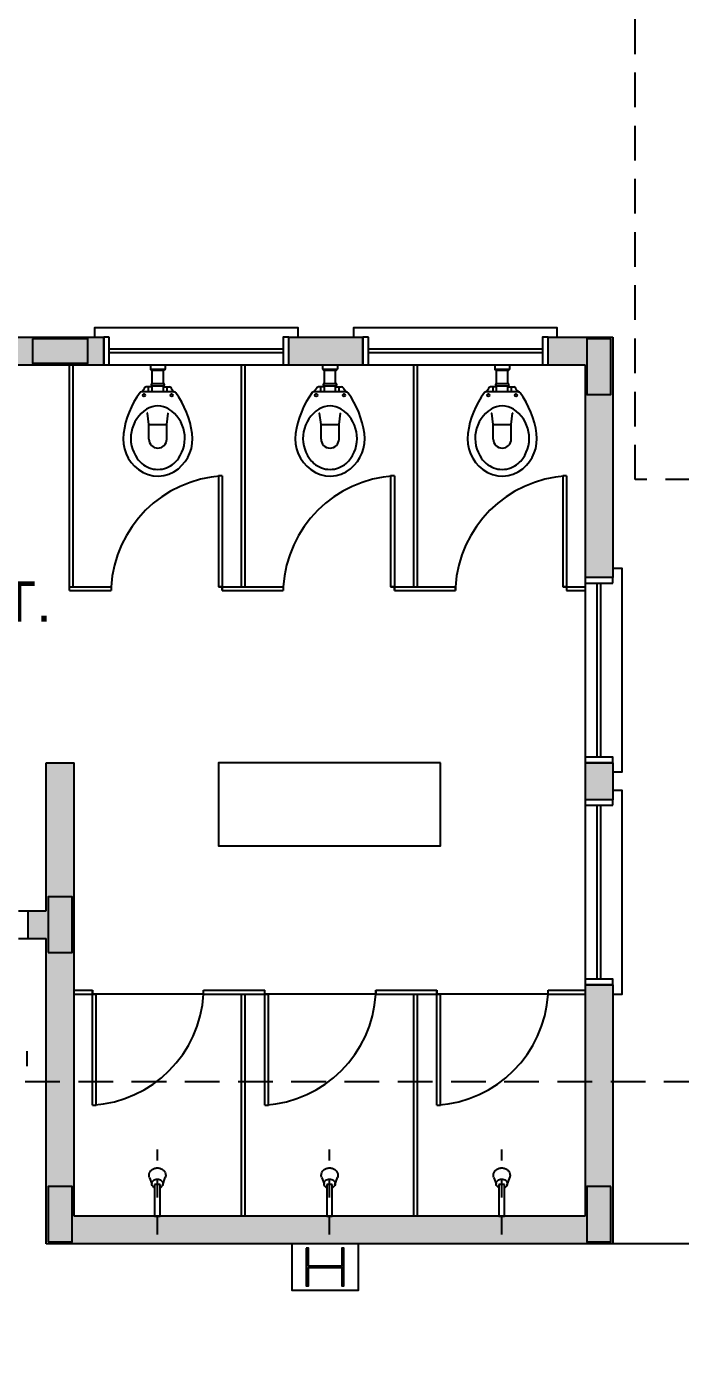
# Model space of a CAD drawing. Extents: x 247 to 523, y 32 to 113.
# Drawn here: x 434.71 to 438.24, y 71.37 to 78.57 of the extents above; entities that cross this region are included whole.
import ezdxf

# ---------------------------------------------------------------- set-up
doc = ezdxf.new("R2010")
doc.units = 0
doc.header["$LTSCALE"] = 0.005
for name, pattern in [('DASHDOT', [25.4, 12.7, -6.35, 0, -6.35]), ('HIDDEN', [9.525, 6.35, -3.175]), ('TRACEJADO_G', [0.375, 0.25, -0.125])]:
    doc.linetypes.add(name, pattern=pattern)
for name, color, linetype in [('A-COTAS', 1, 'CONTINUOUS'), ('A-PAREDE', 5, 'CONTINUOUS'), ('A-PISOS-CTEL', 2, 'TRACEJADO_G'), ('A-PORTA', 3, 'CONTINUOUS'), ('A-WC', 1, 'CONTINUOUS'), ('AR-ESQ', 2, 'CONTINUOUS'), ('AR-EXO-EQP', 7, 'DASHDOT'), ('AR-VEGETAÇÃO_árvores', 96, 'HIDDEN'), ('ARQ-ALV-CORTE', 5, 'CONTINUOUS'), ('ARQ-ESQ-VISTA1', 2, 'CONTINUOUS'), ('ARQ-TXT-1_050', 2, 'CONTINUOUS'), ('ARQ_ALVENARIA', 1, 'CONTINUOUS'), ('BL-SAN-01', 1, 'CONTINUOUS'), ('EST-MET-VISTA1', 1, 'CONTINUOUS'), ('Estr-Met-PILARES', 3, 'CONTINUOUS')]:
    doc.layers.add(name, color=color, linetype=linetype)
doc.styles.add('ESC-50-A20', font='arial.ttf', dxfattribs={"height": 0.1})

msp = doc.modelspace()

# ---------------------------------------------------------------- hatches: boundary and pattern name
at = {"layer": 'A-COTAS'}
h = msp.add_hatch(color=251, dxfattribs=at)
h.dxf.hatch_style = 1
h.paths.add_polyline_path([(434.73822, 76.88658), (434.73822, 76.82158), (434.73822, 76.75658), (434.88822, 76.75658), (435.03822, 76.75658), (435.03822, 76.82158), (435.03822, 76.88658), (434.88822, 76.88658)])
h = msp.add_hatch(color=251, dxfattribs=at)
h.dxf.hatch_style = 1
h.paths.add_polyline_path([(437.86322, 76.88658), (437.79822, 76.88658), (437.73322, 76.88658), (437.73322, 76.73658), (437.73322, 76.58658), (437.79822, 76.58658), (437.86322, 76.58658), (437.86322, 76.73658)])
h = msp.add_hatch(color=251, dxfattribs=at)
h.dxf.hatch_style = 1
h.paths.add_polyline_path([(434.82322, 73.57158), (434.88822, 73.57158), (434.95322, 73.57158), (434.95322, 73.72158), (434.95322, 73.87158), (434.88822, 73.87158), (434.82322, 73.87158), (434.82322, 73.72158)])
h = msp.add_hatch(color=251, dxfattribs=at)
h.dxf.hatch_style = 1
h.paths.add_polyline_path([(434.82322, 72.00658), (434.88822, 72.00658), (434.95322, 72.00658), (434.95322, 72.15658), (434.95322, 72.30658), (434.88822, 72.30658), (434.82322, 72.30658), (434.82322, 72.15658)])
h = msp.add_hatch(color=251, dxfattribs=at)
h.dxf.hatch_style = 1
h.paths.add_polyline_path([(437.86322, 72.30658), (437.79822, 72.30658), (437.73322, 72.30658), (437.73322, 72.15658), (437.73322, 72.00658), (437.79822, 72.00658), (437.86322, 72.00658), (437.86322, 72.15658)])
at = {"layer": 'AR-VEGETAÇÃO_árvores'}
h = msp.add_hatch(color=251, dxfattribs=at)
h.dxf.hatch_style = 1
h.paths.add_polyline_path([(426.57322, 76.74658), (426.77322, 76.74658), (426.77322, 76.89658), (426.42322, 76.89658), (426.42322, 75.59658), (426.57322, 75.59658)])
h.paths.add_polyline_path([(426.57322, 74.59658), (426.42322, 74.59658), (426.42322, 74.59658), (426.42322, 74.39658), (426.57322, 74.39658)])
h.paths.add_polyline_path([(426.57322, 73.39658), (426.42322, 73.39658), (426.42322, 73.39658), (426.42322, 72.40134), (426.57322, 72.40134)])
h.paths.add_polyline_path([(426.57322, 72.14658), (426.57322, 72.40134), (426.42322, 72.40134), (426.42322, 71.99658), (429.48322, 71.99658), (429.48322, 72.40134), (429.33322, 72.40134), (429.33322, 72.14658)])
h.paths.add_polyline_path([(429.48322, 74.59658), (429.33322, 74.59658), (429.33322, 72.40134), (429.48322, 72.40134), (429.48322, 73.64658), (429.58322, 73.64658), (429.58322, 73.79658), (429.48322, 73.79658)])
h.paths.add_polyline_path([(428.17322, 76.89658), (427.77322, 76.89658), (427.77322, 76.74658), (428.17322, 76.74658)])
h.paths.add_polyline_path([(430.72324, 76.89658), (429.17322, 76.89658), (429.17322, 76.74658), (430.72324, 76.74658)])
h.paths.add_polyline_path([(432.5732, 76.89658), (431.72324, 76.89658), (431.72324, 76.74658), (432.07322, 76.74658), (432.07322, 73.79658), (430.48322, 73.79658), (430.48322, 73.64658), (430.69822, 73.64658), (430.69822, 73.39658), (430.84822, 73.39658), (430.84822, 73.64658), (432.16032, 73.64658), (432.16032, 73.64658), (432.54513, 73.64658), (432.54822, 73.64658), (432.54822, 73.25869), (432.54822, 73.14658), (432.69822, 73.14658), (432.69822, 73.64658), (433.81322, 73.64658), (433.81322, 73.79658), (432.22322, 73.79658), (432.22322, 76.74658), (432.5732, 76.74658)])
h.paths.add_polyline_path([(433.59822, 72.14658), (432.69822, 72.14658), (432.69822, 72.24658), (432.54822, 72.24658), (432.54822, 72.14658), (430.84822, 72.14658), (430.84822, 72.39658), (430.69822, 72.39658), (430.69822, 71.99658), (433.59822, 71.99658)])
h.paths.add_polyline_path([(434.96322, 74.59658), (434.81322, 74.59658), (434.81322, 73.79658), (434.71322, 73.79658), (434.71322, 73.64658), (434.81322, 73.64658), (434.81322, 72.40134), (434.96322, 72.40134)])
h.paths.add_polyline_path([(434.96322, 72.14658), (434.96322, 72.40134), (434.81322, 72.40134), (434.81322, 71.99658), (437.87322, 71.99658), (437.87322, 72.40134), (437.72322, 72.40134), (437.72322, 72.14658)])
h.paths.add_polyline_path([(437.87322, 73.39658), (437.72322, 73.39658), (437.72322, 73.39658), (437.72322, 72.40134), (437.87322, 72.40134)])
h.paths.add_polyline_path([(437.87322, 74.59658), (437.72322, 74.59658), (437.72322, 74.59658), (437.72322, 74.39658), (437.87322, 74.39658)])
h.paths.add_polyline_path([(437.87322, 76.89658), (437.52322, 76.89658), (437.52322, 76.74658), (437.72322, 76.74658), (437.72322, 75.59658), (437.87322, 75.59658), (437.87322, 75.59658)])
h.paths.add_polyline_path([(436.52322, 76.89658), (436.12322, 76.89658), (436.12322, 76.74658), (436.52322, 76.74658)])
h.paths.add_polyline_path([(435.12322, 76.89658), (433.5732, 76.89658), (433.5732, 76.74658), (435.12322, 76.74658)])

# ---------------------------------------------------------------- linework, layer by layer
at = {"layer": 'A-PAREDE', "color": 251}
for points in [[(434.73822, 76.88658), (434.73822, 76.82158), (434.73822, 76.75658), (434.88822, 76.75658), (435.03822, 76.75658), (435.03822, 76.82158), (435.03822, 76.88658), (434.88822, 76.88658), (434.73822, 76.88658)], [(437.86322, 76.88658), (437.79822, 76.88658), (437.73322, 76.88658), (437.73322, 76.73658), (437.73322, 76.58658), (437.79822, 76.58658), (437.86322, 76.58658), (437.86322, 76.73658), (437.86322, 76.88658)], [(434.82322, 73.57158), (434.88822, 73.57158), (434.95322, 73.57158), (434.95322, 73.72158), (434.95322, 73.87158), (434.88822, 73.87158), (434.82322, 73.87158), (434.82322, 73.72158), (434.82322, 73.57158)], [(434.82322, 72.00658), (434.88822, 72.00658), (434.95322, 72.00658), (434.95322, 72.15658), (434.95322, 72.30658), (434.88822, 72.30658), (434.82322, 72.30658), (434.82322, 72.15658), (434.82322, 72.00658)], [(437.86322, 72.30658), (437.79822, 72.30658), (437.73322, 72.30658), (437.73322, 72.15658), (437.73322, 72.00658), (437.79822, 72.00658), (437.86322, 72.00658), (437.86322, 72.15658), (437.86322, 72.30658)]]:
    msp.add_lwpolyline(points, close=True, dxfattribs=at)
at = {"layer": 'A-PISOS-CTEL', "color": 251, "linetype": 'TRACEJADO_G', "ltscale": 150}
for points in [[(437.99457, 85.77658), (496.99457, 85.77658), (496.99457, 76.12658), (437.99457, 76.12658)], [(441.4992, 46.87165), (441.4992, 72.87165), (423.9392, 72.87165), (423.9392, 46.87165)]]:
    msp.add_lwpolyline(points, close=True, dxfattribs=at)
at = {"layer": 'A-PORTA', "color": 251}
msp.add_line((434.70733, 73.03695), (434.70733, 72.95695), dxfattribs=at)
at = {"layer": 'A-WC', "color": 251}
for p, q in [((435.66322, 73.34658), (435.06322, 73.34658)), ((436.59322, 73.34658), (435.99322, 73.34658)), ((437.52322, 73.34658), (436.92322, 73.34658))]:
    msp.add_line(p, q, dxfattribs=at)
msp.add_lwpolyline([(436.94322, 74.59658), (435.74322, 74.59658), (435.74322, 74.14658), (436.94322, 74.14658)], close=True, dxfattribs=at)
for centre, start, end in [((435.80132, 75.50848), 93.416885, 176.583115), ((436.73132, 75.50848), 93.416885, 176.583115), ((437.66132, 75.50848), 93.416885, 176.583115), ((435.02512, 73.38468), 273.416885, 356.583115), ((435.95512, 73.38468), 273.416885, 356.583115), ((436.88512, 73.38468), 273.416885, 356.583115)]:
    msp.add_arc(centre, 0.63924, start, end, dxfattribs=at)
at = {"layer": 'AR-ESQ', "color": 251}
for p, q in [((434.93822, 75.52658), (434.93822, 76.74658)), ((434.95822, 75.54658), (434.95822, 76.74658)), ((435.86822, 75.54658), (435.86822, 76.74658)), ((435.88822, 75.54658), (435.88822, 76.74658)), ((436.79822, 75.54658), (436.79822, 76.74658)), ((436.81822, 75.54658), (436.81822, 76.74658)), ((435.74322, 76.14658), (435.74322, 75.54658)), ((435.76322, 76.14658), (435.74322, 76.14658)), ((435.76322, 76.14658), (435.76322, 75.54658)), ((436.67322, 76.14658), (436.67322, 75.54658)), ((436.69322, 76.14658), (436.67322, 76.14658)), ((436.69322, 76.14658), (436.69322, 75.54658)), ((437.60322, 76.14658), (437.60322, 75.54658)), ((437.62322, 76.14658), (437.60322, 76.14658)), ((437.62322, 76.14658), (437.62322, 75.54658)), ((434.93822, 75.54658), (435.16322, 75.54658)), ((434.93822, 75.52658), (435.16322, 75.52658)), ((435.16322, 75.54658), (435.16322, 75.52658)), ((435.74322, 75.54658), (435.88822, 75.54658)), ((435.76322, 75.54658), (435.74322, 75.54658)), ((435.76322, 75.52658), (435.76322, 75.54658)), ((435.76322, 75.54658), (435.76322, 75.52658)), ((435.76322, 75.52658), (436.09322, 75.52658)), ((435.88822, 75.54658), (436.09322, 75.54658)), ((436.09322, 75.54658), (436.09322, 75.52658)), ((436.67322, 75.54658), (436.81822, 75.54658)), ((436.69322, 75.54658), (436.67322, 75.54658)), ((436.69322, 75.52658), (436.69322, 75.54658)), ((436.69322, 75.54658), (436.69322, 75.52658)), ((436.69322, 75.52658), (437.02322, 75.52658)), ((436.81822, 75.54658), (437.02322, 75.54658)), ((437.02322, 75.52658), (437.02322, 75.54658)), ((437.02322, 75.54658), (437.02322, 75.52658)), ((437.60322, 75.54658), (437.72322, 75.54658)), ((437.62322, 75.54658), (437.60322, 75.54658)), ((437.62322, 75.54658), (437.72322, 75.54658)), ((437.62322, 75.54658), (437.62322, 75.52658)), ((437.62322, 75.52658), (437.72322, 75.52658)), ((434.66322, 73.79658), (434.71322, 73.79658)), ((434.66322, 73.64658), (434.71322, 73.64658)), ((434.96322, 73.36658), (435.06322, 73.36658)), ((434.96322, 73.34658), (435.08322, 73.34658)), ((435.06322, 73.36658), (435.06322, 73.34658)), ((435.06322, 73.34658), (435.06322, 73.36658)), ((435.06322, 73.34658), (435.08322, 73.34658)), ((435.06322, 72.74658), (435.06322, 73.34658)), ((435.08322, 72.74658), (435.08322, 73.34658)), ((435.66322, 73.36658), (435.99322, 73.36658)), ((435.66322, 73.34658), (435.66322, 73.36658)), ((435.66322, 73.34658), (435.99322, 73.34658)), ((435.86822, 72.14658), (435.86822, 73.34658)), ((435.88822, 72.14658), (435.88822, 73.34658)), ((435.99322, 73.34658), (435.99322, 73.36658)), ((435.99322, 73.34658), (436.01322, 73.34658)), ((435.99322, 72.74658), (435.99322, 73.34658)), ((436.01322, 72.74658), (436.01322, 73.34658)), ((436.59322, 73.36658), (436.92322, 73.36658)), ((436.59322, 73.36658), (436.59322, 73.34658)), ((436.59322, 73.34658), (436.59322, 73.36658)), ((436.59322, 73.34658), (436.81822, 73.34658)), ((436.79822, 72.14658), (436.79822, 73.34658)), ((436.81822, 73.34658), (436.94322, 73.34658)), ((436.81822, 72.14658), (436.81822, 73.34658)), ((436.92322, 73.36658), (436.92322, 73.34658)), ((436.92322, 73.34658), (436.92322, 73.36658)), ((436.92322, 73.34658), (436.94322, 73.34658)), ((436.92322, 72.74658), (436.92322, 73.34658)), ((436.94322, 72.74658), (436.94322, 73.34658)), ((437.52322, 73.36658), (437.72322, 73.36658)), ((437.52322, 73.34658), (437.52322, 73.36658)), ((437.52322, 73.34658), (437.72322, 73.34658)), ((435.06322, 72.74658), (435.08322, 72.74658)), ((435.99322, 72.74658), (436.01322, 72.74658)), ((436.92322, 72.74658), (436.94322, 72.74658))]:
    msp.add_line(p, q, dxfattribs=at)
at = {"layer": 'AR-EXO-EQP', "color": 251}
for p, q in [((435.41322, 72.04658), (435.41322, 72.50658)), ((436.34322, 72.04658), (436.34322, 72.50658)), ((437.27322, 72.04658), (437.27322, 72.50658))]:
    msp.add_line(p, q, dxfattribs=at)
at = {"layer": 'ARQ-ALV-CORTE', "color": 251}
for p, q in [((433.5732, 76.89658), (435.12322, 76.89658)), ((435.12322, 76.74658), (435.12322, 76.89658)), ((436.12322, 76.89658), (436.52322, 76.89658)), ((436.12322, 76.74658), (436.12322, 76.89658)), ((436.52322, 76.74658), (436.52322, 76.89658)), ((437.52322, 76.89658), (437.87322, 76.89658)), ((437.52322, 76.74658), (437.52322, 76.89658)), ((437.87322, 76.89658), (437.87322, 75.59658)), ((433.5732, 76.74658), (435.12322, 76.74658)), ((436.12322, 76.74658), (436.52322, 76.74658)), ((437.52322, 76.74658), (437.72322, 76.74658)), ((437.72322, 76.74658), (437.72322, 75.59658)), ((437.87322, 75.59658), (437.72322, 75.59658)), ((434.81322, 73.79658), (434.81322, 74.59658)), ((434.81322, 74.59658), (434.96322, 74.59658)), ((434.96322, 72.14658), (434.96322, 74.59658)), ((437.72322, 74.59658), (437.72322, 74.39658)), ((437.87322, 74.59658), (437.72322, 74.59658)), ((437.87322, 74.59658), (437.87322, 74.39658)), ((437.87322, 74.39658), (437.72322, 74.39658)), ((434.71322, 73.79658), (434.81322, 73.79658)), ((434.71322, 73.79658), (434.71322, 73.64658)), ((434.71322, 73.64658), (434.81322, 73.64658)), ((434.81322, 71.99658), (434.81322, 73.64658)), ((437.72322, 73.39658), (437.72322, 72.14658)), ((437.87322, 73.39658), (437.72322, 73.39658)), ((437.87322, 73.39658), (437.87322, 71.99658)), ((437.72322, 72.14658), (434.96322, 72.14658)), ((437.87322, 71.99658), (434.81322, 71.99658))]:
    msp.add_line(p, q, dxfattribs=at)
at = {"layer": 'ARQ-ESQ-VISTA1', "color": 251}
for p, q in [((436.09322, 76.83165), (435.15362, 76.83167)), ((436.09322, 76.81165), (435.15362, 76.81167)), ((437.49322, 76.83165), (436.55362, 76.83167)), ((437.49322, 76.81165), (436.55362, 76.81167)), ((435.15322, 76.74658), (436.09322, 76.74658)), ((436.55322, 76.74658), (437.49322, 76.74658)), ((437.72322, 75.56658), (437.72322, 74.62658)), ((437.78828, 74.62658), (437.78831, 75.56618)), ((437.80828, 74.62658), (437.80831, 75.56618)), ((437.72322, 74.36658), (437.72322, 73.42658)), ((437.78829, 73.42658), (437.78831, 74.36618)), ((437.80829, 73.42658), (437.80831, 74.36618))]:
    msp.add_line(p, q, dxfattribs=at)
for points in [[(436.17322, 76.89658), (436.17322, 76.94658), (435.07322, 76.94658), (435.07322, 76.89658)], [(437.57322, 76.89658), (437.57322, 76.94658), (436.47322, 76.94658), (436.47322, 76.89658)], [(437.87322, 74.54658), (437.92322, 74.54658), (437.92322, 75.64658), (437.87322, 75.64658)], [(437.87322, 73.34658), (437.92322, 73.34658), (437.92322, 74.44658), (437.87322, 74.44658)]]:
    msp.add_lwpolyline(points, dxfattribs=at)
for points in [[(435.15322, 76.89658), (435.12322, 76.89658), (435.12322, 76.74658), (435.15322, 76.74658)], [(436.12322, 76.89658), (436.09322, 76.89658), (436.09322, 76.74658), (436.12322, 76.74658)], [(436.55322, 76.89658), (436.52322, 76.89658), (436.52322, 76.74658), (436.55322, 76.74658)], [(437.52322, 76.89658), (437.49322, 76.89658), (437.49322, 76.74658), (437.52322, 76.74658)], [(437.87322, 75.56658), (437.87322, 75.59658), (437.72322, 75.59658), (437.72322, 75.56658)], [(437.87322, 74.59658), (437.87322, 74.62658), (437.72322, 74.62658), (437.72322, 74.59658)], [(437.87322, 74.36658), (437.87322, 74.39658), (437.72322, 74.39658), (437.72322, 74.36658)], [(437.87322, 73.39658), (437.87322, 73.42658), (437.72322, 73.42658), (437.72322, 73.39658)]]:
    msp.add_lwpolyline(points, close=True, dxfattribs=at)
at = {"layer": 'ARQ_ALVENARIA', "color": 251}
msp.add_line((438.9392, 71.99658), (437.87322, 71.99658), dxfattribs=at)
at = {"layer": 'BL-SAN-01', "color": 251}
for p, q in [((435.37572, 76.74658), (435.37572, 76.72358)), ((435.38072, 76.72158), (435.37772, 76.72158)), ((435.45072, 76.72158), (435.38072, 76.72158)), ((435.38072, 76.72158), (435.38072, 76.71858)), ((435.44872, 76.71658), (435.38272, 76.71658)), ((435.38574, 76.64658), (435.38574, 76.71658)), ((435.4457, 76.64658), (435.4457, 76.71658)), ((435.45372, 76.72158), (435.45072, 76.72158)), ((435.45072, 76.72158), (435.45072, 76.71858)), ((435.45572, 76.74658), (435.45572, 76.72358)), ((436.30572, 76.74658), (436.30572, 76.72358)), ((436.31072, 76.72158), (436.30772, 76.72158)), ((436.38072, 76.72158), (436.31072, 76.72158)), ((436.31072, 76.72158), (436.31072, 76.71858)), ((436.37872, 76.71658), (436.31272, 76.71658)), ((436.31574, 76.64658), (436.31574, 76.71658)), ((436.3757, 76.64658), (436.3757, 76.71658)), ((436.38372, 76.72158), (436.38072, 76.72158)), ((436.38072, 76.72158), (436.38072, 76.71858)), ((436.38572, 76.74658), (436.38572, 76.72358)), ((437.23572, 76.74658), (437.23572, 76.72358)), ((437.24072, 76.72158), (437.23772, 76.72158)), ((437.31072, 76.72158), (437.24072, 76.72158)), ((437.24072, 76.72158), (437.24072, 76.71858)), ((437.30872, 76.71658), (437.24272, 76.71658)), ((437.24574, 76.64658), (437.24574, 76.71658)), ((437.3057, 76.64658), (437.3057, 76.71658)), ((437.31372, 76.72158), (437.31072, 76.72158)), ((437.31072, 76.72158), (437.31072, 76.71858)), ((437.31572, 76.74658), (437.31572, 76.72358)), ((435.38574, 76.62749), (435.38574, 76.63264)), ((435.38589, 76.64658), (435.44555, 76.64658)), ((435.38589, 76.63264), (435.44555, 76.63264)), ((435.4457, 76.62749), (435.4457, 76.63264)), ((436.31574, 76.62749), (436.31574, 76.63264)), ((436.31589, 76.64658), (436.37555, 76.64658)), ((436.31589, 76.63264), (436.37555, 76.63264)), ((436.3757, 76.62749), (436.3757, 76.63264)), ((437.24574, 76.62749), (437.24574, 76.63264)), ((437.24589, 76.64658), (437.30555, 76.64658)), ((437.24589, 76.63264), (437.30555, 76.63264)), ((437.3057, 76.62749), (437.3057, 76.63264)), ((435.33005, 76.60057), (435.32703, 76.60057)), ((435.50139, 76.60057), (435.33005, 76.60057)), ((435.38574, 76.62749), (435.35331, 76.62749)), ((435.366, 76.60057), (435.366, 76.62749)), ((435.38574, 76.60057), (435.38574, 76.62749)), ((435.4457, 76.60057), (435.4457, 76.62749)), ((435.4457, 76.62749), (435.47813, 76.62749)), ((435.46544, 76.60057), (435.46544, 76.62749)), ((435.50139, 76.60057), (435.50443, 76.60057)), ((436.26005, 76.60057), (436.25703, 76.60057)), ((436.43139, 76.60057), (436.26005, 76.60057)), ((436.31574, 76.62749), (436.28331, 76.62749)), ((436.296, 76.60057), (436.296, 76.62749)), ((436.31574, 76.60057), (436.31574, 76.62749)), ((436.3757, 76.60057), (436.3757, 76.62749)), ((436.3757, 76.62749), (436.40813, 76.62749)), ((436.39544, 76.60057), (436.39544, 76.62749)), ((436.43139, 76.60057), (436.43443, 76.60057)), ((437.19005, 76.60057), (437.18703, 76.60057)), ((437.36139, 76.60057), (437.19005, 76.60057)), ((437.24574, 76.62749), (437.21331, 76.62749)), ((437.226, 76.60057), (437.226, 76.62749)), ((437.24574, 76.60057), (437.24574, 76.62749)), ((437.3057, 76.60057), (437.3057, 76.62749)), ((437.3057, 76.62749), (437.33813, 76.62749)), ((437.32544, 76.60057), (437.32544, 76.62749)), ((437.36139, 76.60057), (437.36443, 76.60057)), ((435.35951, 76.48557), (435.35721, 76.48726)), ((435.36708, 76.42365), (435.35951, 76.48557)), ((435.36708, 76.42365), (435.46436, 76.42365)), ((435.36708, 76.34512), (435.36708, 76.42365)), ((435.46436, 76.42365), (435.47193, 76.48557)), ((435.46436, 76.34512), (435.46436, 76.42365)), ((435.47193, 76.48557), (435.47423, 76.48726)), ((436.28951, 76.48557), (436.28721, 76.48726)), ((436.29708, 76.42365), (436.28951, 76.48557)), ((436.29708, 76.42365), (436.39436, 76.42365)), ((436.29708, 76.34512), (436.29708, 76.42365)), ((436.39436, 76.42365), (436.40193, 76.48557)), ((436.39436, 76.34512), (436.39436, 76.42365)), ((436.40193, 76.48557), (436.40423, 76.48726)), ((437.21951, 76.48557), (437.21721, 76.48726)), ((437.22708, 76.42365), (437.21951, 76.48557)), ((437.22708, 76.42365), (437.32436, 76.42365)), ((437.22708, 76.34512), (437.22708, 76.42365)), ((437.32436, 76.42365), (437.33193, 76.48557)), ((437.32436, 76.34512), (437.32436, 76.42365)), ((437.33193, 76.48557), (437.33423, 76.48726)), ((435.37068, 72.35356), (435.38322, 72.32158)), ((435.42822, 72.31658), (435.39822, 72.31658)), ((435.39822, 72.31658), (435.39822, 72.14658)), ((435.42822, 72.14658), (435.42822, 72.31658)), ((435.44202, 72.3146), (435.45618, 72.3547)), ((436.30068, 72.35356), (436.31322, 72.32158)), ((436.35822, 72.31658), (436.32822, 72.31658)), ((436.32822, 72.31658), (436.32822, 72.14658)), ((436.35822, 72.14658), (436.35822, 72.31658)), ((436.37202, 72.3146), (436.38618, 72.3547)), ((437.23068, 72.35356), (437.24322, 72.32158)), ((437.28822, 72.31658), (437.25822, 72.31658)), ((437.25822, 72.31658), (437.25822, 72.14658)), ((437.28822, 72.14658), (437.28822, 72.31658)), ((437.30202, 72.3146), (437.31618, 72.3547)), ((435.39822, 72.14658), (435.42822, 72.14658)), ((436.32822, 72.14658), (436.35822, 72.14658)), ((437.25822, 72.14658), (437.28822, 72.14658))]:
    msp.add_line(p, q, dxfattribs=at)
for points in [[(435.36822, 72.36658, -0.1094518), (435.37156, 72.38165, -0.102376), (435.3814, 72.39486, -0.093737), (435.39576, 72.40347, -0.0884261), (435.41322, 72.40658, -0.0884261), (435.43068, 72.40347, -0.093737), (435.44504, 72.39486, -0.102376), (435.45488, 72.38165, -0.1094518), (435.45822, 72.36658, -0.0850684), (435.45618, 72.3547, -0.102376)], [(436.29822, 72.36658, -0.1094518), (436.30156, 72.38165, -0.102376), (436.3114, 72.39486, -0.093737), (436.32576, 72.40347, -0.0884261), (436.34322, 72.40658, -0.0884261), (436.36068, 72.40347, -0.093737), (436.37504, 72.39486, -0.102376), (436.38488, 72.38165, -0.1094518), (436.38822, 72.36658, -0.0850684), (436.38618, 72.3547, -0.102376)], [(437.22822, 72.36658, -0.1094518), (437.23156, 72.38165, -0.102376), (437.2414, 72.39486, -0.093737), (437.25576, 72.40347, -0.0884261), (437.27322, 72.40658, -0.0884261), (437.29068, 72.40347, -0.093737), (437.30504, 72.39486, -0.102376), (437.31488, 72.38165, -0.1094518), (437.31822, 72.36658, -0.0850684), (437.31618, 72.3547, -0.102376)], [(435.37068, 72.35356, -0.0936922), (435.36822, 72.36658, -0.1094518)], [(435.39822, 72.2999, -0.0612932), (435.39201, 72.3039, -0.1040653), (435.38541, 72.31225, -0.1158364), (435.38322, 72.32158, -0.1158364), (435.38541, 72.33091, -0.1040653), (435.39201, 72.33926, -0.0908401), (435.4015, 72.34462, -0.0832849), (435.41322, 72.34658, -0.0832849), (435.42493, 72.34462, -0.0908401), (435.43443, 72.33926, -0.1040653), (435.44103, 72.33091, -0.1158364), (435.44322, 72.32158, -0.1158364), (435.44103, 72.31225, -0.1040653), (435.43443, 72.3039, -0.0612932), (435.42822, 72.2999, -0.0832849)], [(436.30068, 72.35356, -0.0936922), (436.29822, 72.36658, -0.1094518)], [(436.32822, 72.2999, -0.0612932), (436.32201, 72.3039, -0.1040653), (436.31541, 72.31225, -0.1158364), (436.31322, 72.32158, -0.1158364), (436.31541, 72.33091, -0.1040653), (436.32201, 72.33926, -0.0908401), (436.3315, 72.34462, -0.0832849), (436.34322, 72.34658, -0.0832849), (436.35493, 72.34462, -0.0908401), (436.36443, 72.33926, -0.1040653), (436.37103, 72.33091, -0.1158364), (436.37322, 72.32158, -0.1158364), (436.37103, 72.31225, -0.1040653), (436.36443, 72.3039, -0.0612932), (436.35822, 72.2999, -0.0832849)], [(437.23068, 72.35356, -0.0936922), (437.22822, 72.36658, -0.1094518)], [(437.25822, 72.2999, -0.0612932), (437.25201, 72.3039, -0.1040653), (437.24541, 72.31225, -0.1158364), (437.24322, 72.32158, -0.1158364), (437.24541, 72.33091, -0.1040653), (437.25201, 72.33926, -0.0908401), (437.2615, 72.34462, -0.0832849), (437.27322, 72.34658, -0.0832849), (437.28493, 72.34462, -0.0908401), (437.29443, 72.33926, -0.1040653), (437.30103, 72.33091, -0.1158364), (437.30322, 72.32158, -0.1158364), (437.30103, 72.31225, -0.1040653), (437.29443, 72.3039, -0.0612932), (437.28822, 72.2999, -0.0832849)]]:
    msp.add_lwpolyline(points, format="xyb", dxfattribs=at)
for centre in [(435.34074, 76.58244), (435.49074, 76.58244), (436.27074, 76.58244), (436.42074, 76.58244), (437.20074, 76.58244), (437.35074, 76.58244)]:
    msp.add_circle(centre, 0.00682, dxfattribs=at)
for centre, radius, start, end in [((435.37772, 76.72358), 0.002, 180, 270), ((435.38272, 76.71858), 0.002, 180, 270), ((435.44872, 76.71858), 0.002, 270, 0), ((435.45372, 76.72358), 0.002, 270, 0), ((436.30772, 76.72358), 0.002, 180, 270), ((436.31272, 76.71858), 0.002, 180, 270), ((436.37872, 76.71858), 0.002, 270, 0), ((436.38372, 76.72358), 0.002, 270, 0), ((437.23772, 76.72358), 0.002, 180, 270), ((437.24272, 76.71858), 0.002, 180, 270), ((437.30872, 76.71858), 0.002, 270, 0), ((437.31372, 76.72358), 0.002, 270, 0), ((435.38589, 76.63961), 0.00697, 90, 270), ((435.44555, 76.63961), 0.00697, 270, 90), ((436.31589, 76.63961), 0.00697, 90, 270), ((436.37555, 76.63961), 0.00697, 270, 90), ((437.24589, 76.63961), 0.00697, 90, 270), ((437.30555, 76.63961), 0.00697, 270, 90), ((435.70929, 76.31019), 0.48371, 143.654561, 172.319542), ((435.32701, 76.59148), 0.00909, 90, 143.664194), ((435.7312, 76.34222), 0.47714, 143.839562, 147.218164), ((435.35331, 76.6184), 0.00909, 90, 143.839562), ((435.47813, 76.6184), 0.00909, 36.160438, 90), ((435.10023, 76.34222), 0.47714, 32.781836, 36.160438), ((435.50443, 76.59148), 0.00909, 31.017462, 90), ((435.1221, 76.31019), 0.48371, 7.680458, 36.242275), ((436.63929, 76.31019), 0.48371, 143.654561, 172.319542), ((436.25701, 76.59148), 0.00909, 90, 143.664194), ((436.6612, 76.34222), 0.47714, 143.839562, 147.218164), ((436.28331, 76.6184), 0.00909, 90, 143.839562), ((436.40813, 76.6184), 0.00909, 36.160438, 90), ((436.03023, 76.34222), 0.47714, 32.781836, 36.160438), ((436.43443, 76.59148), 0.00909, 31.017462, 90), ((436.0521, 76.31019), 0.48371, 7.680458, 36.242275), ((437.56929, 76.31019), 0.48371, 143.654561, 172.319542), ((437.18701, 76.59148), 0.00909, 90, 143.664194), ((437.5912, 76.34222), 0.47714, 143.839562, 147.218164), ((437.21331, 76.6184), 0.00909, 90, 143.839562), ((437.33813, 76.6184), 0.00909, 36.160438, 90), ((436.96023, 76.34222), 0.47714, 32.781836, 36.160438), ((437.36443, 76.59148), 0.00909, 31.017462, 90), ((436.9821, 76.31019), 0.48371, 7.680458, 36.242275), ((435.45616, 76.35), 0.18662, 122.679859, 215.748549), ((435.41572, 76.41304), 0.11172, 90, 122.679858), ((435.41572, 76.41304), 0.11172, 57.320142, 90), ((435.37528, 76.35), 0.18662, 324.251451, 57.320141), ((436.38616, 76.35), 0.18662, 122.679859, 215.748549), ((436.34572, 76.41304), 0.11172, 90, 122.679858), ((436.34572, 76.41304), 0.11172, 57.320142, 90), ((436.30528, 76.35), 0.18662, 324.251451, 57.320141), ((437.31616, 76.35), 0.18662, 122.679859, 215.748549), ((437.27572, 76.41304), 0.11172, 90, 122.679858), ((437.27572, 76.41304), 0.11172, 57.320142, 90), ((437.23528, 76.35), 0.18662, 324.251451, 57.320141), ((435.43617, 76.34703), 0.20812, 172.319542, 233.111893), ((435.41572, 76.34512), 0.04864, 180, 0), ((435.39522, 76.34703), 0.20812, 309.102142, 7.680458), ((436.36617, 76.34703), 0.20812, 172.319542, 233.111893), ((436.34572, 76.34512), 0.04864, 180, 0), ((436.32522, 76.34703), 0.20812, 309.102142, 7.680458), ((437.29617, 76.34703), 0.20812, 172.319542, 233.111893), ((437.27572, 76.34512), 0.04864, 180, 0), ((437.25522, 76.34703), 0.20812, 309.102142, 7.680458), ((435.43389, 76.33397), 0.15918, 215.748549, 228.670071), ((435.41572, 76.3133), 0.13166, 228.670071, 270), ((435.41572, 76.3133), 0.13166, 270, 311.329929), ((435.39755, 76.33397), 0.15918, 311.329929, 324.251451), ((436.36389, 76.33397), 0.15918, 215.748549, 228.670071), ((436.34572, 76.3133), 0.13166, 228.670071, 270), ((436.34572, 76.3133), 0.13166, 270, 311.329929), ((436.32755, 76.33397), 0.15918, 311.329929, 324.251451), ((437.29389, 76.33397), 0.15918, 215.748549, 228.670071), ((437.27572, 76.3133), 0.13166, 228.670071, 270), ((437.27572, 76.3133), 0.13166, 270, 311.329929), ((437.25755, 76.33397), 0.15918, 311.329929, 324.251451), ((435.41572, 76.31977), 0.17404, 233.111893, 309.523331), ((436.34572, 76.31977), 0.17404, 233.111893, 309.523331), ((437.27572, 76.31977), 0.17404, 233.111893, 309.523331)]:
    msp.add_arc(centre, radius, start, end, dxfattribs=at)
at = {"layer": 'EST-MET-VISTA1', "color": 251}
for points in [[(436.1392, 71.99658), (436.1392, 71.97165)], [(436.4992, 71.97165), (436.4992, 71.99658), (436.1392, 71.99658), (436.1392, 71.99658)], [(436.1392, 71.97165), (436.1392, 71.74658), (436.4992, 71.74658), (436.4992, 71.98412)]]:
    msp.add_lwpolyline(points, dxfattribs=at)
at = {"layer": 'Estr-Met-PILARES', "color": 251}
msp.add_lwpolyline([(436.2177, 71.97315), (436.2177, 71.77015), (436.2287, 71.77015), (436.2287, 71.86805), (436.4097, 71.86805), (436.4097, 71.77015), (436.4207, 71.77015), (436.4207, 71.97315), (436.4097, 71.97315), (436.4097, 71.87525), (436.2287, 71.87525), (436.2287, 71.97315), (436.2177, 71.97315)], dxfattribs=at)

# ---------------------------------------------------------------- texts
at = {"layer": 'ARQ-TXT-1_050', "color": 251, "insert": (432.11689, 75.5765), "char_height": 0.2184533, "attachment_point": 1, "style": 'ESC-50-A20'}
msp.add_mtext_dynamic_manual_height_columns('\\pi0.7763;SANIT./VEST.\\P\\pi1.2726;MASC.      ', width=3.2785136, gutter_width=1, heights=[0], dxfattribs=at)

doc.saveas('drawing.dxf')
